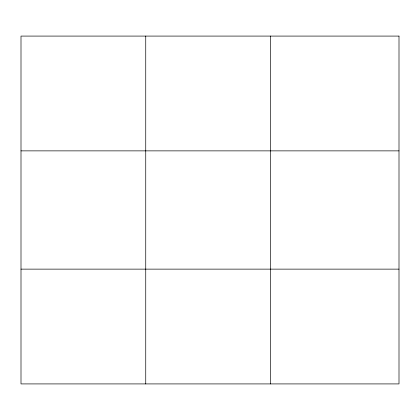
<?xml version="1.0" encoding="UTF-8"?>
<svg xmlns="http://www.w3.org/2000/svg" width="420" height="420" viewBox="0 0 420 420"><rect width="100%" height="100%" fill="white"/><g stroke="black" fill="none" stroke-linecap="round" stroke-linejoin="round"><path stroke-width="0.63" d="M145.74 36.083L145.74 383.917M270.48 36.083L270.48 383.917M21 150.869L399 150.869M21 269.131L399 269.131M399 36.083L399 383.917L21 383.917L21 36.083L399 36.083"/></g></svg>
